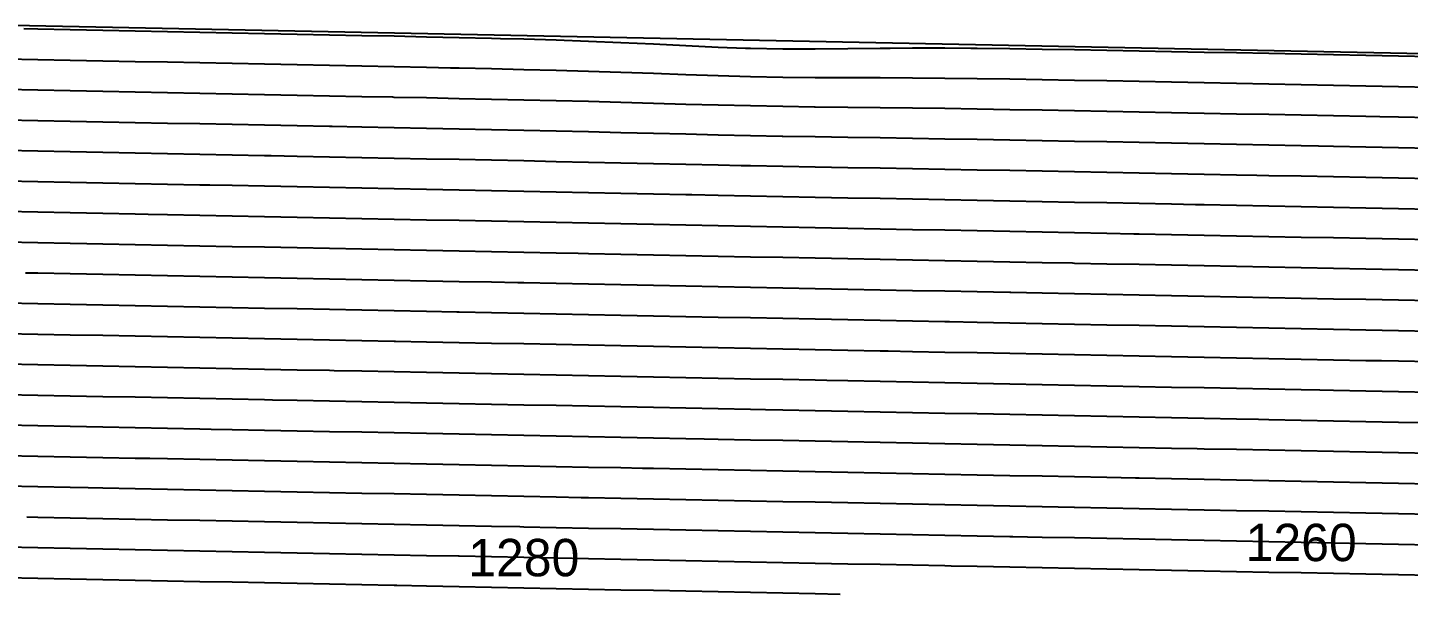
# Model space of a CAD drawing. Header units: metres. Extents: x 2416 to 4584, y 31 to 133.
# Drawn here: x 2508.7 to 2601.1, y 32.7 to 70.6 of the extents above; entities that cross this region are included whole.
import ezdxf
from ezdxf.enums import TextEntityAlignment as Align

# ---------------------------------------------------------------- set-up
doc = ezdxf.new("R2010")
doc.units = ezdxf.units.M
for name, color, linetype in [('Vs_1000', 7, 'Continuous'), ('Vs_1020', 7, 'Continuous'), ('Vs_1040', 7, 'Continuous'), ('Vs_1060', 7, 'Continuous'), ('Vs_1080', 7, 'Continuous'), ('Vs_1100', 7, 'Continuous'), ('Vs_1120', 7, 'Continuous'), ('Vs_1140', 7, 'Continuous'), ('Vs_1160', 7, 'Continuous'), ('Vs_1180', 7, 'Continuous'), ('Vs_1200', 7, 'Continuous'), ('Vs_1220', 7, 'Continuous'), ('Vs_1240', 7, 'Continuous'), ('Vs_1260', 7, 'Continuous'), ('Vs_1280', 7, 'Continuous'), ('Vs_1300', 7, 'Continuous'), ('Vs_940', 7, 'Continuous'), ('Vs_960', 7, 'Continuous'), ('Vs_980', 7, 'Continuous')]:
    doc.layers.add(name, color=color, linetype=linetype)

msp = doc.modelspace()

# ---------------------------------------------------------------- linework, layer by layer
at = {"layer": 'Vs_1000'}
msp.add_lwpolyline([(2602.586, 62.555), (2600.418, 62.598), (2598.25, 62.641), (2596.082, 62.683), (2595.066, 62.704), (2593.914, 62.726), (2591.745, 62.769), (2589.577, 62.812), (2587.409, 62.855), (2585.241, 62.898), (2583.073, 62.94), (2580.905, 62.982), (2578.737, 63.024), (2576.569, 63.065), (2574.401, 63.105), (2572.233, 63.144), (2570.065, 63.181), (2567.897, 63.216), (2565.729, 63.25), (2563.561, 63.284), (2561.392, 63.318), (2559.224, 63.356), (2559.183, 63.357), (2557.056, 63.398), (2554.888, 63.445), (2552.72, 63.495), (2550.552, 63.547), (2548.384, 63.6), (2546.216, 63.651), (2544.048, 63.7), (2541.88, 63.748), (2539.712, 63.794), (2537.544, 63.839), (2535.376, 63.883), (2533.208, 63.927), (2531.04, 63.971), (2529.061, 64.01), (2528.871, 64.014), (2526.703, 64.057), (2524.535, 64.1), (2522.367, 64.143), (2520.199, 64.186), (2518.031, 64.229), (2515.863, 64.272), (2513.695, 64.315), (2511.527, 64.358), (2509.359, 64.401), (2507.191, 64.444)], dxfattribs=at)
at = {"layer": 'Vs_1020'}
msp.add_lwpolyline([(2602.586, 60.513), (2600.418, 60.556), (2598.25, 60.599), (2596.082, 60.642), (2593.914, 60.685), (2591.745, 60.728), (2590.952, 60.744), (2589.577, 60.771), (2587.409, 60.814), (2585.241, 60.856), (2583.073, 60.899), (2580.905, 60.942), (2578.737, 60.984), (2576.569, 61.026), (2574.401, 61.067), (2572.233, 61.107), (2570.065, 61.147), (2567.897, 61.186), (2565.729, 61.224), (2563.561, 61.262), (2561.392, 61.301), (2559.224, 61.341), (2557.056, 61.384), (2556.423, 61.397), (2554.888, 61.429), (2552.72, 61.475), (2550.552, 61.523), (2548.384, 61.571), (2546.216, 61.618), (2544.048, 61.664), (2541.88, 61.71), (2539.712, 61.755), (2537.544, 61.799), (2535.376, 61.843), (2533.208, 61.886), (2531.04, 61.93), (2528.871, 61.973), (2526.703, 62.016), (2524.966, 62.05), (2524.535, 62.059), (2522.367, 62.102), (2520.199, 62.145), (2518.031, 62.188), (2515.863, 62.231), (2513.695, 62.274), (2511.527, 62.316), (2509.359, 62.359), (2507.191, 62.402)], dxfattribs=at)
at = {"layer": 'Vs_1040'}
msp.add_lwpolyline([(2602.586, 58.472), (2600.418, 58.515), (2598.25, 58.558), (2596.082, 58.601), (2593.914, 58.644), (2591.745, 58.687), (2589.577, 58.73), (2587.409, 58.773), (2586.835, 58.784), (2585.241, 58.815), (2583.073, 58.858), (2580.905, 58.901), (2578.737, 58.943), (2576.569, 58.986), (2574.401, 59.028), (2572.233, 59.069), (2570.065, 59.11), (2567.897, 59.151), (2565.729, 59.191), (2563.561, 59.232), (2561.392, 59.273), (2559.224, 59.314), (2557.056, 59.357), (2554.888, 59.401), (2553.133, 59.437), (2552.72, 59.446), (2550.552, 59.491), (2548.384, 59.536), (2546.216, 59.582), (2544.048, 59.626), (2541.88, 59.671), (2539.712, 59.715), (2537.544, 59.759), (2535.376, 59.802), (2533.208, 59.845), (2531.04, 59.889), (2528.871, 59.932), (2526.703, 59.975), (2524.535, 60.018), (2522.367, 60.061), (2520.858, 60.09), (2520.199, 60.103), (2518.031, 60.146), (2515.863, 60.189), (2513.695, 60.232), (2511.527, 60.275), (2509.359, 60.318), (2507.191, 60.361)], dxfattribs=at)
at = {"layer": 'Vs_1060'}
msp.add_lwpolyline([(2602.586, 56.431), (2600.418, 56.474), (2598.25, 56.517), (2596.082, 56.56), (2593.914, 56.603), (2591.745, 56.646), (2589.577, 56.689), (2587.409, 56.731), (2585.241, 56.774), (2583.073, 56.817), (2582.717, 56.824), (2580.905, 56.86), (2578.737, 56.903), (2576.569, 56.945), (2574.401, 56.987), (2572.233, 57.03), (2570.065, 57.072), (2567.897, 57.113), (2565.729, 57.155), (2563.561, 57.197), (2561.392, 57.239), (2559.224, 57.281), (2557.056, 57.324), (2554.888, 57.367), (2552.72, 57.411), (2550.552, 57.455), (2549.452, 57.477), (2548.384, 57.499), (2546.216, 57.543), (2544.048, 57.587), (2541.88, 57.631), (2539.712, 57.675), (2537.544, 57.718), (2535.376, 57.761), (2533.208, 57.804), (2531.04, 57.847), (2528.871, 57.89), (2526.703, 57.933), (2524.535, 57.976), (2522.367, 58.019), (2520.199, 58.062), (2518.031, 58.105), (2516.747, 58.131), (2515.863, 58.148), (2513.695, 58.191), (2511.527, 58.234), (2509.359, 58.277), (2507.191, 58.32)], dxfattribs=at)
at = {"layer": 'Vs_1080'}
msp.add_lwpolyline([(2602.586, 54.39), (2600.418, 54.433), (2598.25, 54.476), (2596.082, 54.519), (2593.914, 54.562), (2591.745, 54.604), (2589.577, 54.647), (2587.409, 54.69), (2585.241, 54.733), (2583.073, 54.776), (2580.905, 54.819), (2578.737, 54.862), (2578.598, 54.864), (2576.569, 54.904), (2574.401, 54.947), (2572.233, 54.989), (2570.065, 55.032), (2567.897, 55.074), (2565.729, 55.116), (2563.561, 55.159), (2561.392, 55.201), (2559.224, 55.244), (2557.056, 55.287), (2554.888, 55.33), (2552.72, 55.373), (2550.552, 55.417), (2548.384, 55.46), (2546.216, 55.504), (2545.526, 55.518), (2544.048, 55.547), (2541.88, 55.591), (2539.712, 55.634), (2537.544, 55.677), (2535.376, 55.72), (2533.208, 55.763), (2531.04, 55.806), (2528.871, 55.849), (2526.703, 55.892), (2524.535, 55.935), (2522.367, 55.978), (2520.199, 56.021), (2518.031, 56.064), (2515.863, 56.107), (2513.695, 56.15), (2512.635, 56.171), (2511.527, 56.193), (2509.359, 56.236), (2507.191, 56.279)], dxfattribs=at)
at = {"layer": 'Vs_1100'}
msp.add_lwpolyline([(2602.586, 52.349), (2600.418, 52.392), (2598.25, 52.434), (2596.082, 52.477), (2593.914, 52.52), (2591.745, 52.563), (2589.577, 52.606), (2587.409, 52.649), (2585.241, 52.692), (2583.073, 52.735), (2580.905, 52.778), (2578.737, 52.821), (2576.569, 52.863), (2574.481, 52.905), (2574.401, 52.906), (2572.233, 52.949), (2570.065, 52.991), (2567.897, 53.034), (2565.729, 53.077), (2563.561, 53.119), (2561.392, 53.162), (2559.224, 53.205), (2557.056, 53.248), (2554.888, 53.291), (2552.72, 53.334), (2550.552, 53.377), (2548.384, 53.42), (2546.216, 53.464), (2544.048, 53.507), (2541.88, 53.55), (2541.484, 53.558), (2539.712, 53.593), (2537.544, 53.636), (2535.376, 53.679), (2533.208, 53.722), (2531.04, 53.765), (2528.871, 53.808), (2526.703, 53.851), (2524.535, 53.894), (2522.367, 53.937), (2520.199, 53.98), (2518.031, 54.023), (2515.863, 54.066), (2513.695, 54.109), (2511.527, 54.152), (2509.359, 54.195), (2508.523, 54.211)], dxfattribs=at)
at = {"layer": 'Vs_1120'}
msp.add_lwpolyline([(2602.586, 50.307), (2600.418, 50.35), (2598.25, 50.393), (2596.082, 50.436), (2593.914, 50.479), (2591.745, 50.522), (2589.577, 50.565), (2587.409, 50.608), (2585.241, 50.651), (2583.073, 50.694), (2580.905, 50.737), (2578.737, 50.779), (2576.569, 50.822), (2574.401, 50.865), (2572.233, 50.908), (2570.368, 50.945), (2570.065, 50.951), (2567.897, 50.993), (2565.729, 51.036), (2563.561, 51.079), (2561.392, 51.122), (2559.224, 51.165), (2557.056, 51.208), (2554.888, 51.251), (2552.72, 51.294), (2550.552, 51.337), (2548.384, 51.38), (2546.216, 51.423), (2544.048, 51.466), (2541.88, 51.509), (2539.712, 51.552), (2537.544, 51.595), (2537.394, 51.598), (2535.376, 51.638), (2533.208, 51.681), (2531.04, 51.724), (2528.871, 51.767), (2526.703, 51.81), (2524.535, 51.853), (2522.367, 51.896), (2520.199, 51.939), (2518.031, 51.982), (2515.863, 52.025), (2513.695, 52.067), (2511.527, 52.11), (2509.359, 52.153), (2507.191, 52.196)], dxfattribs=at)
at = {"layer": 'Vs_1140'}
msp.add_lwpolyline([(2602.586, 48.266), (2600.418, 48.309), (2599.278, 48.332), (2598.25, 48.352), (2596.082, 48.395), (2593.914, 48.438), (2591.745, 48.481), (2589.577, 48.524), (2587.409, 48.567), (2585.241, 48.61), (2583.073, 48.652), (2580.905, 48.695), (2578.737, 48.738), (2576.569, 48.781), (2574.401, 48.824), (2572.233, 48.867), (2570.065, 48.91), (2567.897, 48.953), (2566.261, 48.985), (2565.729, 48.995), (2563.561, 49.038), (2561.392, 49.081), (2559.224, 49.124), (2557.056, 49.167), (2554.888, 49.21), (2552.72, 49.253), (2550.552, 49.296), (2548.384, 49.339), (2546.216, 49.382), (2544.048, 49.425), (2541.88, 49.468), (2539.712, 49.511), (2537.544, 49.554), (2535.376, 49.597), (2533.289, 49.638), (2533.208, 49.64), (2531.04, 49.683), (2528.871, 49.726), (2526.703, 49.769), (2524.535, 49.812), (2522.367, 49.855), (2520.199, 49.897), (2518.031, 49.94), (2515.863, 49.983), (2513.695, 50.026), (2511.527, 50.069), (2509.359, 50.112), (2507.191, 50.155)], dxfattribs=at)
at = {"layer": 'Vs_1160'}
msp.add_lwpolyline([(2602.586, 46.225), (2600.418, 46.268), (2598.25, 46.311), (2596.082, 46.354), (2595.166, 46.372), (2593.914, 46.397), (2591.745, 46.44), (2589.577, 46.483), (2587.409, 46.525), (2585.241, 46.568), (2583.073, 46.611), (2580.905, 46.654), (2578.737, 46.697), (2576.569, 46.74), (2574.401, 46.783), (2572.233, 46.826), (2570.065, 46.869), (2567.897, 46.912), (2565.729, 46.954), (2563.561, 46.997), (2562.157, 47.025), (2561.392, 47.04), (2559.224, 47.083), (2557.056, 47.126), (2554.888, 47.169), (2552.72, 47.212), (2550.552, 47.255), (2548.384, 47.298), (2546.216, 47.341), (2544.048, 47.384), (2541.88, 47.427), (2539.712, 47.47), (2537.544, 47.513), (2535.376, 47.556), (2533.208, 47.599), (2531.04, 47.642), (2529.18, 47.678), (2528.871, 47.684), (2526.703, 47.727), (2524.535, 47.77), (2522.367, 47.813), (2520.199, 47.856), (2518.031, 47.899), (2515.863, 47.942), (2513.695, 47.985), (2511.527, 48.028), (2509.359, 48.071), (2507.191, 48.114)], dxfattribs=at)
at = {"layer": 'Vs_1180'}
msp.add_lwpolyline([(2602.586, 44.184), (2600.418, 44.227), (2598.25, 44.27), (2596.082, 44.313), (2593.914, 44.355), (2591.745, 44.398), (2591.054, 44.412), (2589.577, 44.441), (2587.409, 44.484), (2585.241, 44.527), (2583.073, 44.57), (2580.905, 44.613), (2578.737, 44.656), (2576.569, 44.699), (2574.401, 44.742), (2572.233, 44.785), (2570.065, 44.828), (2567.897, 44.87), (2565.729, 44.913), (2563.561, 44.956), (2561.392, 44.999), (2559.224, 45.042), (2558.052, 45.065), (2557.056, 45.085), (2554.888, 45.128), (2552.72, 45.171), (2550.552, 45.214), (2548.384, 45.257), (2546.216, 45.3), (2544.048, 45.343), (2541.88, 45.386), (2539.712, 45.429), (2537.544, 45.472), (2535.376, 45.514), (2533.208, 45.557), (2531.04, 45.6), (2528.871, 45.643), (2526.703, 45.686), (2525.068, 45.719), (2524.535, 45.729), (2522.367, 45.772), (2520.199, 45.815), (2518.031, 45.858), (2515.863, 45.901), (2513.695, 45.944), (2511.527, 45.987), (2509.359, 46.03), (2507.191, 46.073)], dxfattribs=at)
at = {"layer": 'Vs_1200'}
msp.add_lwpolyline([(2602.586, 42.143), (2600.418, 42.185), (2598.25, 42.228), (2596.082, 42.271), (2593.914, 42.314), (2591.745, 42.357), (2589.577, 42.4), (2587.409, 42.443), (2586.942, 42.452), (2585.241, 42.486), (2583.073, 42.529), (2580.905, 42.572), (2578.737, 42.615), (2576.569, 42.658), (2574.401, 42.701), (2572.233, 42.743), (2570.065, 42.786), (2567.897, 42.829), (2565.729, 42.872), (2563.561, 42.915), (2561.392, 42.958), (2559.224, 43.001), (2557.056, 43.044), (2554.888, 43.087), (2553.944, 43.106), (2552.72, 43.13), (2550.552, 43.173), (2548.384, 43.216), (2546.216, 43.259), (2544.048, 43.302), (2541.88, 43.344), (2539.712, 43.387), (2537.544, 43.43), (2535.376, 43.473), (2533.208, 43.516), (2531.04, 43.559), (2528.871, 43.602), (2526.703, 43.645), (2524.535, 43.688), (2522.367, 43.731), (2520.956, 43.759), (2520.199, 43.774), (2518.031, 43.817), (2515.863, 43.86), (2513.695, 43.903), (2511.527, 43.946), (2509.359, 43.988), (2507.191, 44.031)], dxfattribs=at)
at = {"layer": 'Vs_1220'}
msp.add_lwpolyline([(2602.586, 40.101), (2600.418, 40.144), (2598.25, 40.187), (2596.082, 40.23), (2593.914, 40.273), (2591.745, 40.316), (2589.577, 40.359), (2587.409, 40.402), (2585.241, 40.445), (2583.073, 40.488), (2582.83, 40.492), (2580.905, 40.531), (2578.737, 40.573), (2576.569, 40.616), (2574.401, 40.659), (2572.233, 40.702), (2570.065, 40.745), (2567.897, 40.788), (2565.729, 40.831), (2563.561, 40.874), (2561.392, 40.917), (2559.224, 40.96), (2557.056, 41.003), (2554.888, 41.046), (2552.72, 41.089), (2550.552, 41.132), (2549.835, 41.146), (2548.384, 41.174), (2546.216, 41.217), (2544.048, 41.26), (2541.88, 41.303), (2539.712, 41.346), (2537.544, 41.389), (2535.376, 41.432), (2533.208, 41.475), (2531.04, 41.518), (2528.871, 41.561), (2526.703, 41.604), (2524.535, 41.647), (2522.367, 41.69), (2520.199, 41.733), (2518.031, 41.776), (2516.845, 41.799), (2515.863, 41.818), (2513.695, 41.861), (2511.527, 41.904), (2509.359, 41.947), (2507.191, 41.99)], dxfattribs=at)
at = {"layer": 'Vs_1240'}
msp.add_lwpolyline([(2602.586, 38.06), (2600.418, 38.103), (2598.25, 38.146), (2596.082, 38.189), (2593.914, 38.232), (2591.745, 38.275), (2589.577, 38.318), (2587.409, 38.361), (2585.241, 38.404), (2583.073, 38.446), (2580.905, 38.489), (2578.737, 38.532), (2578.718, 38.533), (2576.569, 38.575), (2574.401, 38.618), (2572.233, 38.661), (2570.065, 38.704), (2567.897, 38.747), (2565.729, 38.79), (2563.561, 38.833), (2561.392, 38.876), (2559.224, 38.919), (2557.056, 38.962), (2554.888, 39.004), (2552.72, 39.047), (2550.552, 39.09), (2548.384, 39.133), (2546.216, 39.176), (2545.725, 39.186), (2544.048, 39.219), (2541.88, 39.262), (2539.712, 39.305), (2537.544, 39.348), (2535.376, 39.391), (2533.208, 39.434), (2531.04, 39.477), (2528.871, 39.52), (2526.703, 39.563), (2524.535, 39.606), (2522.367, 39.648), (2520.199, 39.691), (2518.031, 39.734), (2515.863, 39.777), (2513.695, 39.82), (2512.733, 39.839), (2511.527, 39.863), (2509.359, 39.906), (2507.191, 39.949)], dxfattribs=at)
at = {"layer": 'Vs_1260'}
msp.add_lwpolyline([(2602.586, 36.019), (2600.418, 36.062), (2598.25, 36.105), (2596.082, 36.148), (2593.914, 36.191), (2591.745, 36.234), (2589.577, 36.276), (2587.409, 36.319), (2585.241, 36.362), (2583.073, 36.405), (2580.905, 36.448), (2578.737, 36.491), (2576.569, 36.534), (2574.606, 36.573), (2574.401, 36.577), (2572.233, 36.62), (2570.065, 36.663), (2567.897, 36.706), (2565.729, 36.749), (2563.561, 36.792), (2561.392, 36.834), (2559.224, 36.877), (2557.056, 36.92), (2554.888, 36.963), (2552.72, 37.006), (2550.552, 37.049), (2548.384, 37.092), (2546.216, 37.135), (2544.048, 37.178), (2541.88, 37.221), (2541.613, 37.226), (2539.712, 37.264), (2537.544, 37.307), (2535.376, 37.35), (2533.208, 37.393), (2531.04, 37.435), (2528.871, 37.478), (2526.703, 37.521), (2524.535, 37.564), (2522.367, 37.607), (2520.199, 37.65), (2518.031, 37.693), (2515.863, 37.736), (2513.695, 37.779), (2511.527, 37.822), (2509.359, 37.865), (2508.621, 37.879)], dxfattribs=at)
at = {"layer": 'Vs_1280'}
msp.add_lwpolyline([(2602.586, 33.978), (2600.418, 34.021), (2598.25, 34.064), (2596.082, 34.106), (2593.914, 34.149), (2591.745, 34.192), (2589.577, 34.235), (2587.409, 34.278), (2585.241, 34.321), (2583.073, 34.364), (2580.905, 34.407), (2578.737, 34.45), (2576.569, 34.493), (2574.401, 34.536), (2572.233, 34.579), (2570.494, 34.613), (2570.065, 34.622), (2567.897, 34.664), (2565.729, 34.707), (2563.561, 34.75), (2561.392, 34.793), (2559.224, 34.836), (2557.056, 34.879), (2554.888, 34.922), (2552.72, 34.965), (2550.552, 35.008), (2548.384, 35.051), (2546.216, 35.094), (2544.048, 35.137), (2541.88, 35.18), (2539.712, 35.223), (2537.544, 35.265), (2537.502, 35.266), (2535.376, 35.308), (2533.208, 35.351), (2531.04, 35.394), (2528.871, 35.437), (2526.703, 35.48), (2524.535, 35.523), (2522.367, 35.566), (2520.199, 35.609), (2518.031, 35.652), (2515.863, 35.695), (2513.695, 35.738), (2511.527, 35.781), (2509.359, 35.824), (2507.191, 35.866)], dxfattribs=at)
at = {"layer": 'Vs_1300'}
msp.add_lwpolyline([(2563.063, 32.719), (2561.392, 32.752), (2559.224, 32.795), (2557.056, 32.838), (2554.888, 32.881), (2552.72, 32.924), (2550.552, 32.967), (2548.384, 33.01), (2546.216, 33.053), (2544.048, 33.095), (2541.88, 33.138), (2539.712, 33.181), (2537.544, 33.224), (2535.376, 33.267), (2533.39, 33.307), (2533.208, 33.31), (2531.04, 33.353), (2528.871, 33.396), (2526.703, 33.439), (2524.535, 33.482), (2522.367, 33.525), (2520.199, 33.568), (2518.031, 33.611), (2515.863, 33.654), (2513.695, 33.696), (2511.527, 33.739), (2509.359, 33.782), (2507.191, 33.825)], dxfattribs=at)
at = {"layer": 'Vs_940'}
for points in [[(2418.3, 72.575), (3381.71, 53.369)], [(2602.586, 68.678), (2600.418, 68.721), (2598.25, 68.764), (2596.082, 68.807), (2593.914, 68.85), (2591.745, 68.893), (2589.577, 68.935), (2587.409, 68.978), (2585.241, 69.02), (2583.073, 69.062), (2580.905, 69.103), (2578.737, 69.142), (2576.569, 69.178), (2574.401, 69.209), (2572.233, 69.234), (2571.807, 69.236), (2570.065, 69.247), (2567.897, 69.247), (2566.395, 69.236), (2565.729, 69.232), (2563.561, 69.207), (2561.392, 69.185), (2559.224, 69.186), (2557.056, 69.224), (2556.711, 69.236), (2554.888, 69.301), (2552.72, 69.404), (2550.552, 69.515), (2548.384, 69.62), (2546.216, 69.71), (2544.048, 69.785), (2541.88, 69.849), (2540.323, 69.889), (2539.712, 69.905), (2537.544, 69.956), (2535.376, 70.003), (2533.208, 70.049), (2531.04, 70.093), (2528.871, 70.137), (2526.703, 70.18), (2524.535, 70.223), (2522.367, 70.267), (2520.199, 70.31), (2518.031, 70.352), (2515.863, 70.395), (2513.695, 70.438), (2511.527, 70.481), (2509.359, 70.524), (2508.425, 70.543)]]:
    msp.add_lwpolyline(points, dxfattribs=at)
at = {"layer": 'Vs_960'}
msp.add_lwpolyline([(2602.586, 66.637), (2600.418, 66.68), (2598.25, 66.723), (2596.082, 66.766), (2593.914, 66.809), (2591.745, 66.852), (2589.577, 66.894), (2587.409, 66.937), (2585.241, 66.979), (2583.073, 67.021), (2580.905, 67.063), (2578.737, 67.103), (2576.569, 67.142), (2574.401, 67.177), (2572.233, 67.208), (2570.065, 67.233), (2567.897, 67.251), (2565.729, 67.262), (2563.561, 67.269), (2561.976, 67.276), (2561.392, 67.279), (2559.224, 67.3), (2557.056, 67.34), (2554.888, 67.4), (2552.72, 67.473), (2550.552, 67.552), (2548.384, 67.629), (2546.216, 67.699), (2544.048, 67.762), (2541.88, 67.818), (2539.712, 67.869), (2537.544, 67.918), (2536.978, 67.93), (2535.376, 67.964), (2533.208, 68.008), (2531.04, 68.052), (2528.871, 68.096), (2526.703, 68.139), (2524.535, 68.182), (2522.367, 68.225), (2520.199, 68.268), (2518.031, 68.311), (2515.863, 68.354), (2513.695, 68.397), (2511.527, 68.44), (2509.359, 68.483), (2507.191, 68.526)], dxfattribs=at)
at = {"layer": 'Vs_980'}
msp.add_lwpolyline([(2602.586, 64.596), (2600.418, 64.639), (2599.179, 64.663), (2598.25, 64.682), (2596.082, 64.725), (2593.914, 64.768), (2591.745, 64.81), (2589.577, 64.853), (2587.409, 64.896), (2585.241, 64.939), (2583.073, 64.981), (2580.905, 65.023), (2578.737, 65.064), (2576.569, 65.104), (2574.401, 65.142), (2572.233, 65.178), (2570.065, 65.211), (2567.897, 65.24), (2565.729, 65.265), (2563.561, 65.29), (2561.392, 65.316), (2561.342, 65.317), (2559.224, 65.348), (2557.056, 65.389), (2554.888, 65.44), (2552.72, 65.498), (2550.552, 65.56), (2548.384, 65.621), (2546.216, 65.679), (2544.048, 65.733), (2541.88, 65.784), (2539.712, 65.832), (2537.544, 65.879), (2535.376, 65.924), (2533.208, 65.968), (2533.11, 65.97), (2531.04, 66.012), (2528.871, 66.055), (2526.703, 66.098), (2524.535, 66.141), (2522.367, 66.184), (2520.199, 66.227), (2518.031, 66.27), (2515.863, 66.313), (2513.695, 66.356), (2511.527, 66.399), (2509.359, 66.442), (2507.191, 66.485)], dxfattribs=at)

# ---------------------------------------------------------------- texts
at = {"layer": 'Vs_1260'}
msp.add_text('1260', height=2.5, dxfattribs=at).set_placement((2593.914, 36.191), align=Align.MIDDLE_CENTER)
at = {"layer": 'Vs_1280'}
msp.add_text('1280', height=2.5, dxfattribs=at).set_placement((2541.88, 35.18), align=Align.MIDDLE_CENTER)

doc.saveas('drawing.dxf')
